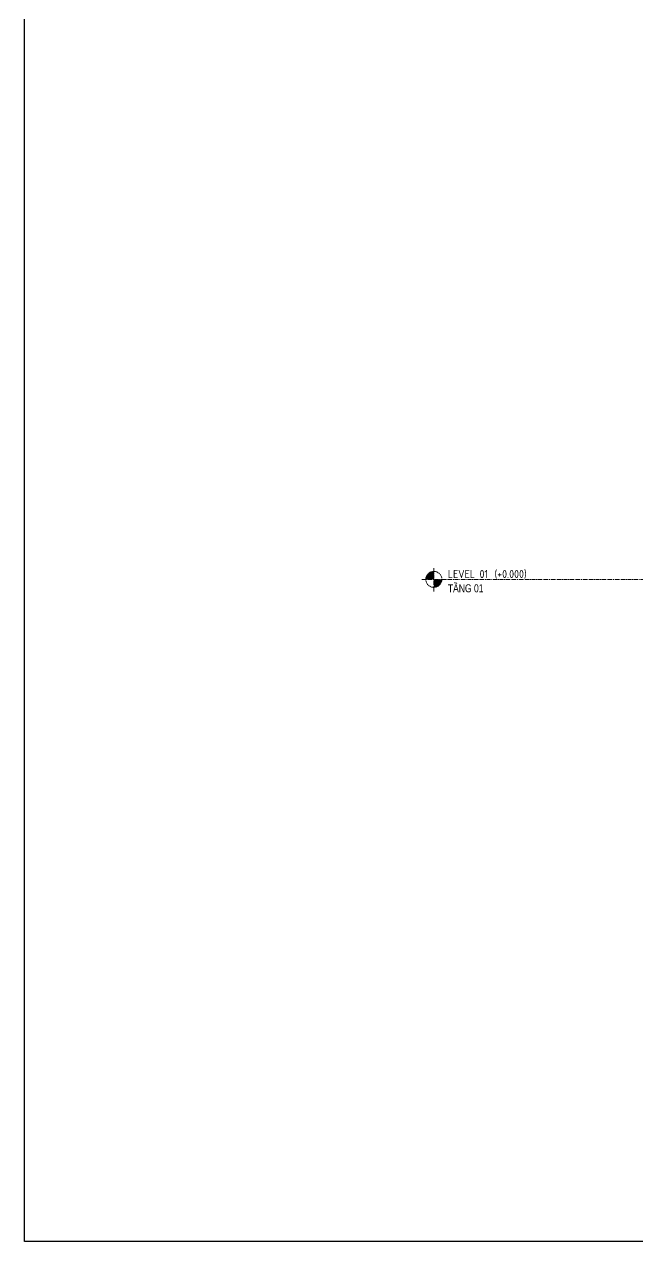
# Model space of a CAD drawing. Header units: millimetres. Extents: x -197 to 1453, y -101 to 618.
# Drawn here: x -196.9 to -5.4, y -101.4 to 278.8 of the extents above; entities that cross this region are included whole.
import ezdxf

# ---------------------------------------------------------------- set-up
doc = ezdxf.new("R2010")
doc.units = ezdxf.units.MM
doc.linetypes.add('HC-B_EC0-112 ZONE B-TELEPHONE & DATA SYSTEM SCHEMATIC (200529)$0$xx-219010_E-Tell & Data System Floor line$0$CENTER', pattern=[2, 1.25, -0.25, 0.25, -0.25])
doc.layers.add('HC-B_EC0-112 ZONE B-TELEPHONE & DATA SYSTEM SCHEMATIC (200529)$0$xx-219010_E-Tell & Data System Floor line$0$GEC-G-DIAG-FLOR', color=8, linetype='HC-B_EC0-112 ZONE B-TELEPHONE & DATA SYSTEM SCHEMATIC (200529)$0$xx-219010_E-Tell & Data System Floor line$0$CENTER', lineweight=9)
doc.styles.add('HC-B_EC0-112 ZONE B-TELEPHONE & DATA SYSTEM SCHEMATIC (200529)$0$xx-219010_E-Tell & Data System Floor line$0$GEC-EN_Text Style-2.5mm-Isocp', font='isocp.shx', dxfattribs={"height": 2.5})
doc.styles.add('HC-B_EC0-112 ZONE B-TELEPHONE & DATA SYSTEM SCHEMATIC (200529)$0$xx-219010_E-Tell & Data System Floor line$0$GEC-VN_Text Style-2.5mm-Hoatbif-WF 0.8', font='hoatbif.shx', dxfattribs={"width": 0.8, "height": 2.5})

# ---------------------------------------------------------------- blocks, each defined once
blk = doc.blocks.new('HC-B_EC0-112 ZONE B-TELEPHONE & DATA SYSTEM SCHEMATIC (200529)$0$xx-219010_E-Tell & Data System Floor line$0$GEC-M&E_ELEVATION LEVEL')
at = {"lineweight": 9}
h = blk.add_hatch(color=251, dxfattribs=at)
edge = h.paths.add_edge_path(flags=0)
edge.add_line((0, 0), (-2.5, 0))
edge.add_arc((0, 0), 2.5, 90, 180, ccw=False)
edge.add_line((0, 2.5), (0, 0))
h = blk.add_hatch(color=251, dxfattribs=at)
edge = h.paths.add_edge_path(flags=0)
edge.add_line((0, 0), (2.5, 0))
edge.add_arc((0, 0), 2.5, -90, 0, ccw=False)
edge.add_line((0, -2.5), (0, 0))
for p, q in [((-3.75, 0), (2.5, 0)), ((0, -3.75), (0, 3.75))]:
    blk.add_line(p, q, dxfattribs=at)
blk.add_circle((0, 0), 2.5, dxfattribs=at)
at = {"color": 7, "style": 'HC-B_EC0-112 ZONE B-TELEPHONE & DATA SYSTEM SCHEMATIC (200529)$0$xx-219010_E-Tell & Data System Floor line$0$GEC-EN_Text Style-2.5mm-Isocp'}
for tag, p in [('GEC-NAME', (4.07, 0.43)), ('DESCRIPTION-1', (4.07, -3.07)), ('SPARE', (4.07, -10.07)), ('DESCRIPTION-2', (4.07, -6.57))]:
    blk.add_attdef(tag, p, '', height=2.5, dxfattribs=at)
blk = doc.blocks.new('HC-B_EC0-112 ZONE B-TELEPHONE & DATA SYSTEM SCHEMATIC (200529)$0$xx-219010_E-Tell & Data System Floor line', base_point=(-18, 186.01))
at = {"layer": 'HC-B_EC0-112 ZONE B-TELEPHONE & DATA SYSTEM SCHEMATIC (200529)$0$xx-219010_E-Tell & Data System Floor line$0$GEC-G-DIAG-FLOR'}
blk.add_line((3.32, 291.46), (756.25, 291.46), dxfattribs=at)
ref = blk.add_blockref('HC-B_EC0-112 ZONE B-TELEPHONE & DATA SYSTEM SCHEMATIC (200529)$0$xx-219010_E-Tell & Data System Floor line$0$GEC-M&E_ELEVATION LEVEL', (0.82, 291.46), dxfattribs=at)
ref.add_attrib('GEC-NAME', 'LEVEL 01', (5.19, 291.89), dxfattribs={"layer": '0', "color": 7, "height": 2.5, "style": 'HC-B_EC0-112 ZONE B-TELEPHONE & DATA SYSTEM SCHEMATIC (200529)$0$xx-219010_E-Tell & Data System Floor line$0$GEC-EN_Text Style-2.5mm-Isocp'})
ref.add_attrib('DESCRIPTION-1', 'TÇNG 01', (5.19, 287.42), dxfattribs={"layer": '0', "color": 7, "height": 2.5, "style": 'HC-B_EC0-112 ZONE B-TELEPHONE & DATA SYSTEM SCHEMATIC (200529)$0$xx-219010_E-Tell & Data System Floor line$0$GEC-VN_Text Style-2.5mm-Hoatbif-WF 0.8', "width": 0.8})
ref.add_attrib('DESCRIPTION-2', '(+0.000)', (19.78, 291.89), dxfattribs={"layer": '0', "color": 7, "height": 2.5, "style": 'HC-B_EC0-112 ZONE B-TELEPHONE & DATA SYSTEM SCHEMATIC (200529)$0$xx-219010_E-Tell & Data System Floor line$0$GEC-EN_Text Style-2.5mm-Isocp'})
blk = doc.blocks.new('HC-B_EC0-112 ZONE B-TELEPHONE & DATA SYSTEM SCHEMATIC (200529)')
blk.add_lwpolyline([(-196.95, 617.68), (1453.09, 617.68), (1453.09, -101.37), (-196.95, -101.37)], close=True)
blk.add_blockref('HC-B_EC0-112 ZONE B-TELEPHONE & DATA SYSTEM SCHEMATIC (200529)$0$xx-219010_E-Tell & Data System Floor line', (-87.86, 0))

msp = doc.modelspace()

# ---------------------------------------------------------------- block references
msp.add_blockref('HC-B_EC0-112 ZONE B-TELEPHONE & DATA SYSTEM SCHEMATIC (200529)', (0, 0))

doc.saveas('drawing.dxf')
